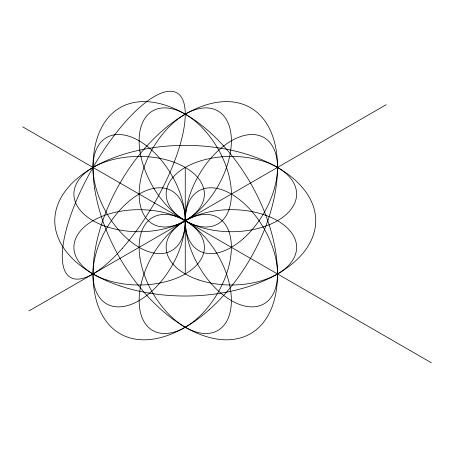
<?xml version="1.0" encoding="UTF-8"?>
<svg xmlns="http://www.w3.org/2000/svg" width="454" height="454" viewBox="0 0 454 454"><rect width="100%" height="100%" fill="white"/><g stroke="black" fill="none" stroke-linecap="round" stroke-linejoin="round"><path stroke-width="0.68" d="M28.988 310.922L386.212 104.681M22.7 126.853L431.3 362.752M185.255 167.441L185.255 273.966M151.069 291.888A65.234 37.665 -60 0 0 171.748 190.839A65.234 37.665 -60 0 0 94.574 259.274A65.234 37.665 -60 0 0 151.069 291.888M197.195 318.521A65.234 37.665 -60 0 0 217.875 217.472A65.234 37.665 -60 0 0 140.7 285.906A65.234 37.665 -60 0 0 197.195 318.521M243.321 238.628A65.234 37.665 -60 0 0 264.001 137.579A65.234 37.665 -60 0 0 186.827 206.008A65.234 37.665 -60 0 0 243.321 238.628M186.089 231.262A65.234 37.665 60 0 0 261.589 305.026A65.234 37.665 60 0 0 246.471 205.707A65.234 37.665 60 0 0 186.089 231.262M93.836 178.002A65.234 37.665 60 0 0 169.336 251.766A65.234 37.665 60 0 0 154.218 152.448A65.234 37.665 60 0 0 93.836 178.002M197.195 211.995A65.234 37.665 -60 0 0 217.875 110.946A65.234 37.665 -60 0 0 140.7 179.375A65.234 37.665 -60 0 0 197.195 211.995M102.564 225.263A65.234 37.665 0 0 0 204.198 196.758A65.234 37.665 0 0 0 110.623 160.194A65.234 37.665 0 0 0 102.564 225.263M198.767 279.948A65.234 37.665 0 0 0 296.615 247.334A65.234 37.665 0 0 0 198.767 214.719A65.234 37.665 0 0 0 198.767 279.948M139.963 257.895A65.234 37.665 60 0 0 215.463 331.658A65.234 37.665 60 0 0 200.345 232.34A65.234 37.665 60 0 0 139.963 257.895M139.963 151.369A65.234 37.665 60 0 0 215.463 225.133A65.234 37.665 60 0 0 200.345 125.815A65.234 37.665 60 0 0 139.963 151.369M198.767 226.688A65.234 37.665 0 0 0 296.615 194.074A65.234 37.665 0 0 0 198.767 161.454A65.234 37.665 0 0 0 198.767 226.688M106.514 279.948A65.234 37.665 0 0 0 204.362 247.334A65.234 37.665 0 0 0 106.514 214.719A65.234 37.665 0 0 0 106.514 279.948M120.021 285.935A130.468 75.324 0 0 0 315.723 220.701A130.468 75.324 0 0 0 120.021 155.467A130.468 75.324 0 0 0 120.021 285.935M209.135 309.815A130.468 75.324 -60 0 0 250.489 107.712A130.468 75.324 -60 0 0 96.146 244.581A130.468 75.324 -60 0 0 209.135 309.815M94.67 188.563A130.468 75.324 60 0 0 245.671 336.091A130.468 75.324 60 0 0 215.429 137.454A130.468 75.324 60 0 0 94.67 188.563M122.291 248.366A106.525 35.508 -60 0 0 177.735 93.388A106.525 35.508 -60 0 0 71.238 213.823A106.525 35.508 -60 0 0 122.291 248.366"/></g></svg>
